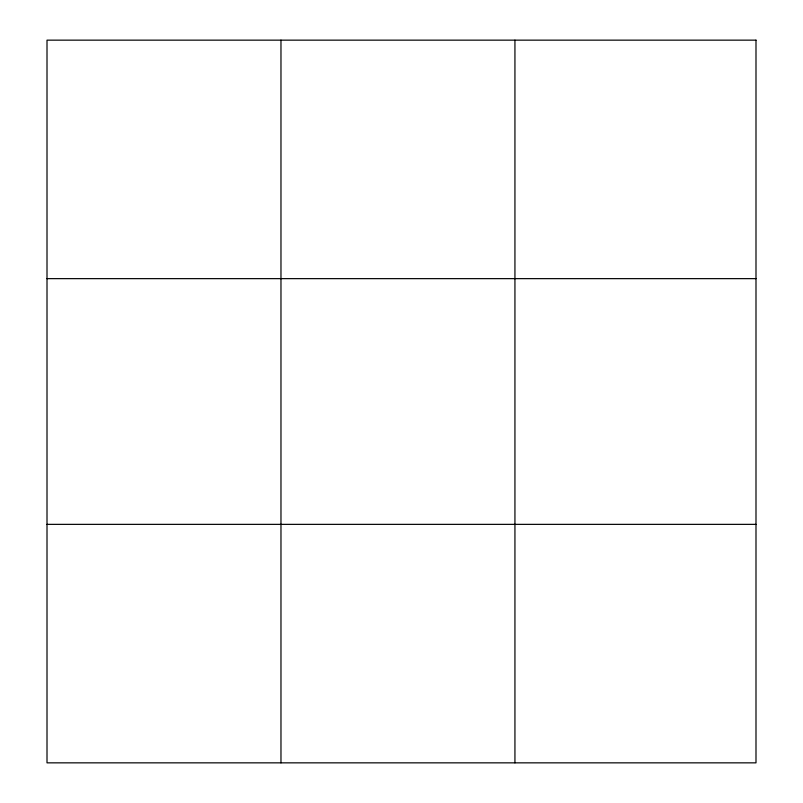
<?xml version="1.0" encoding="UTF-8"?>
<svg xmlns="http://www.w3.org/2000/svg" width="803" height="803" viewBox="0 0 803 803"><rect width="100%" height="100%" fill="white"/><g stroke="black" fill="none" stroke-linecap="round" stroke-linejoin="round"><path stroke-width="1.2" d="M280.97 762.85L280.97 40.15M514.934 762.85L514.934 40.15M47.006 278.641L755.994 278.641M47.006 524.359L755.994 524.359M755.994 40.15L755.994 762.85L47.006 762.85L47.006 40.15L755.994 40.15"/></g></svg>
